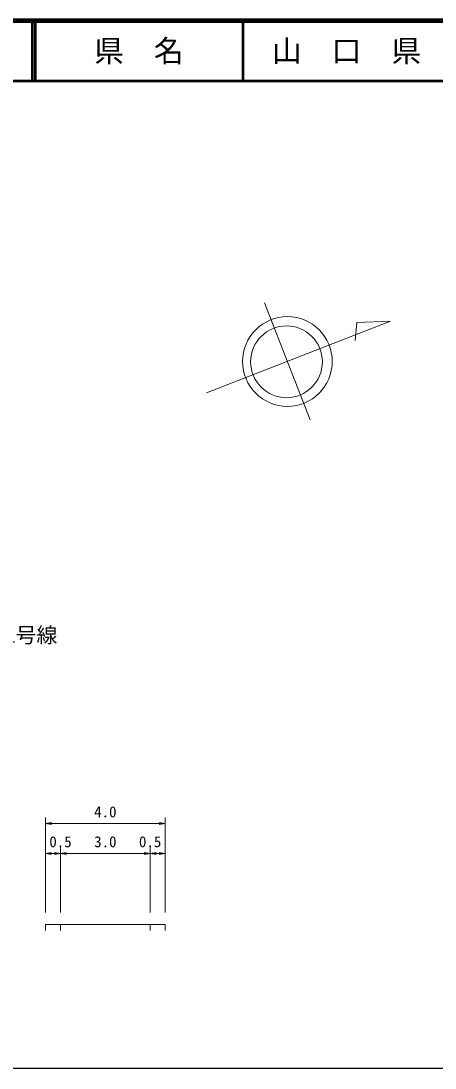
# Model space of a CAD drawing. Units: millimetres at full size, sheet at 1:1000, with parts at other scales. Extents: x 40000 to 680000, y 20000 to 380000.
# Drawn here: x 295876 to 365183, y 205000 to 380000 of the extents above; entities that cross this region are included whole.
import ezdxf
from ezdxf.enums import TextEntityAlignment as Align

# ---------------------------------------------------------------- set-up
doc = ezdxf.new("R2010")
doc.units = ezdxf.units.MM
doc.header["$LTSCALE"] = 1000
for name, color, linetype, lineweight in [('M-BGD', 7, 'Continuous', 13), ('M-BMK-SRVR', 3, 'Continuous', 13), ('M-STR-HTXT', 7, 'Continuous', 13), ('M-TTL', 2, 'Continuous', 140), ('M-TTL-BAND', 7, 'Continuous', 25), ('M-TTL-LINE', 7, 'Continuous', 50)]:
    doc.layers.add(name, color=color, linetype=linetype, lineweight=lineweight)
doc.layers.add('M-BGD-HTXT', color=7, linetype='Continuous')
doc.layers.add('M-TTL-TXT', color=7, linetype='Continuous')
doc.styles.add('ＭＳ ゴシック', font='')
doc.styles.get('ＭＳ ゴシック').set_extended_font_data('MS Gothic')

# ---------------------------------------------------------------- blocks, each defined once
blk = doc.blocks.new('open_arrow')
at = {"color": 0, "linetype": 'Continuous', "lineweight": -2}
blk.add_lwpolyline([(7.5, 1.25), (0, 0), (7.5, -1.25)], dxfattribs=at)

msp = doc.modelspace()

# ---------------------------------------------------------------- linework, layer by layer
at = {"layer": 'M-BGD'}
for p, q in [((300000, 229000), (320000, 229000)), ((300000, 228000), (300000, 229000)), ((302500, 228000), (302500, 229000)), ((317500, 228000), (317500, 229000)), ((320000, 228000), (320000, 229000))]:
    msp.add_line(p, q, dxfattribs=at)
at = {"layer": 'M-BMK-SRVR'}
for p, q in [((336649, 332914), (344262, 313341)), ((326940, 317871), (357726, 329845)), ((352064, 329581), (351782, 326593)), ((357726, 329845), (352064, 329581))]:
    msp.add_line(p, q, dxfattribs=at)
for centre, radius in [((340471, 323088), 7501), ((340320, 323039), 6000)]:
    msp.add_circle(centre, radius, dxfattribs=at)
at = {"layer": 'M-STR-HTXT'}
for p, q in [((300000, 231000), (300000, 246858)), ((320000, 231000), (320000, 246858)), ((300000, 245858), (320000, 245858)), ((302500, 231000), (302500, 241858)), ((317500, 231000), (317500, 241858)), ((300000, 240858), (302500, 240858)), ((302500, 240858), (317500, 240858)), ((317500, 240858), (320000, 240858))]:
    msp.add_line(p, q, dxfattribs=at)
at = {"layer": 'M-TTL'}
msp.add_line((680000, 380000), (40000, 380000), dxfattribs=at)
at = {"layer": 'M-TTL-BAND'}
msp.add_line((40000, 205000), (579000, 205000), dxfattribs=at)
at = {"layer": 'M-TTL-LINE'}
for p, q in [((297750, 380000), (297750, 370000)), ((298250, 380000), (298250, 370000)), ((333000, 380000), (333000, 370000)), ((40000, 370000), (680000, 370000))]:
    msp.add_line(p, q, dxfattribs=at)

# ---------------------------------------------------------------- block references
at = {"layer": 'M-STR-HTXT', "xscale": 133, "yscale": 133}
for p in [(300000, 245858), (300000, 240858), (302500, 240858), (317500, 240858)]:
    msp.add_blockref('open_arrow', p, dxfattribs=at)
at = {"layer": 'M-STR-HTXT', "xscale": 133, "yscale": 133, "rotation": 180}
for p in [(320000, 245858), (302500, 240858), (317500, 240858), (320000, 240858)]:
    msp.add_blockref('open_arrow', p, dxfattribs=at)

# ---------------------------------------------------------------- texts
at = {"layer": 'M-BGD-HTXT', "style": 'ＭＳ ゴシック'}
msp.add_text('一般国道491号線', height=2566, dxfattribs=at).set_placement((288865, 277354), align=Align.MIDDLE_CENTER)
at = {"layer": 'M-STR-HTXT', "style": 'ＭＳ ゴシック'}
for s, p in [('4.0', (310000, 246358)), ('0.5', (302500, 241358)), ('3.0', (310000, 241358)), ('0.5', (317500, 241358))]:
    msp.add_text(s, height=1833, dxfattribs=at).set_placement(p, align=Align.BOTTOM_CENTER)
at = {"layer": 'M-TTL-TXT', "style": 'ＭＳ ゴシック'}
for s, p in [('県\u3000名', (315625, 375000)), ('山\u3000口\u3000県', (350375, 375000))]:
    msp.add_text(s, height=3666, dxfattribs=at).set_placement(p, align=Align.MIDDLE_CENTER)

doc.saveas('drawing.dxf')
